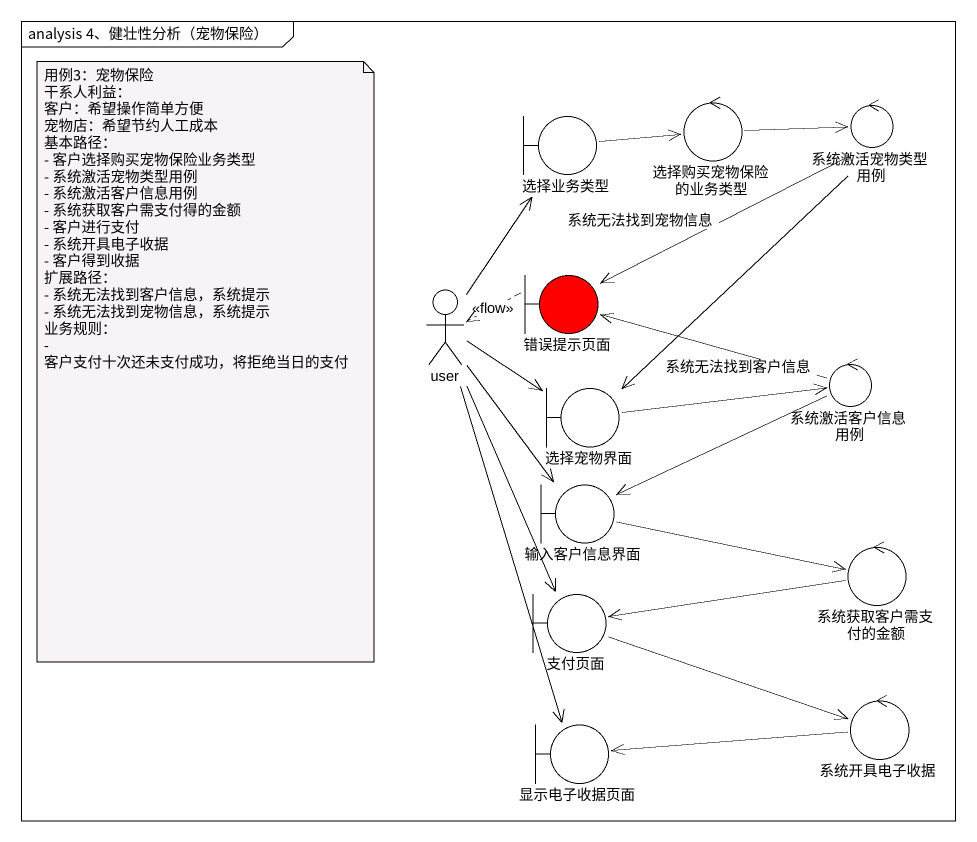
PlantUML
@startuml
mainframe analysis 4、健壮性分析（宠物保险）
boundary 选择业务类型
control 选择购买宠物保险的业务类型
control 系统激活宠物类型用例
actor user
boundary 错误提示页面 #FF0000
boundary 选择宠物界面
control 系统激活客户信息用例
boundary 输入客户信息界面
boundary 支付页面
control 系统获取客户需支付的金额
control 系统开具电子收据
boundary 显示电子收据页面
选择业务类型 -right-> 选择购买宠物保险的业务类型
选择购买宠物保险的业务类型 -right-> 系统激活宠物类型用例
系统激活宠物类型用例 -left-> 错误提示页面 : 系统无法找到宠物信息
系统激活宠物类型用例 --> 选择宠物界面
user -up-> 选择业务类型
user -right-> 选择宠物界面
user --> 输入客户信息界面
user --> 支付页面
user --> 显示电子收据页面
错误提示页面 .left.> user : <<flow>>
选择宠物界面 -right-> 系统激活客户信息用例
系统激活客户信息用例 -left-> 错误提示页面 : 系统无法找到客户信息
系统激活客户信息用例 -left-> 输入客户信息界面
输入客户信息界面 -right-> 系统获取客户需支付的金额
支付页面 -right-> 系统开具电子收据
系统获取客户需支付的金额 -left-> 支付页面
系统开具电子收据 -left-> 显示电子收据页面
note as N1
  用例3：宠物保险
  干系人利益：
  客户：希望操作简单方便
  宠物店：希望节约人工成本
  基本路径：
  - 客户选择购买宠物保险业务类型
  - 系统激活宠物类型用例
  - 系统激活客户信息用例
  - 系统获取客户需支付得的金额
  - 客户进行支付
  - 系统开具电子收据
  - 客户得到收据
  扩展路径：
  - 系统无法找到客户信息，系统提示
  - 系统无法找到宠物信息，系统提示
  业务规则：
  - 客户支付十次还未支付成功，将拒绝当日的支付
end note
@enduml
